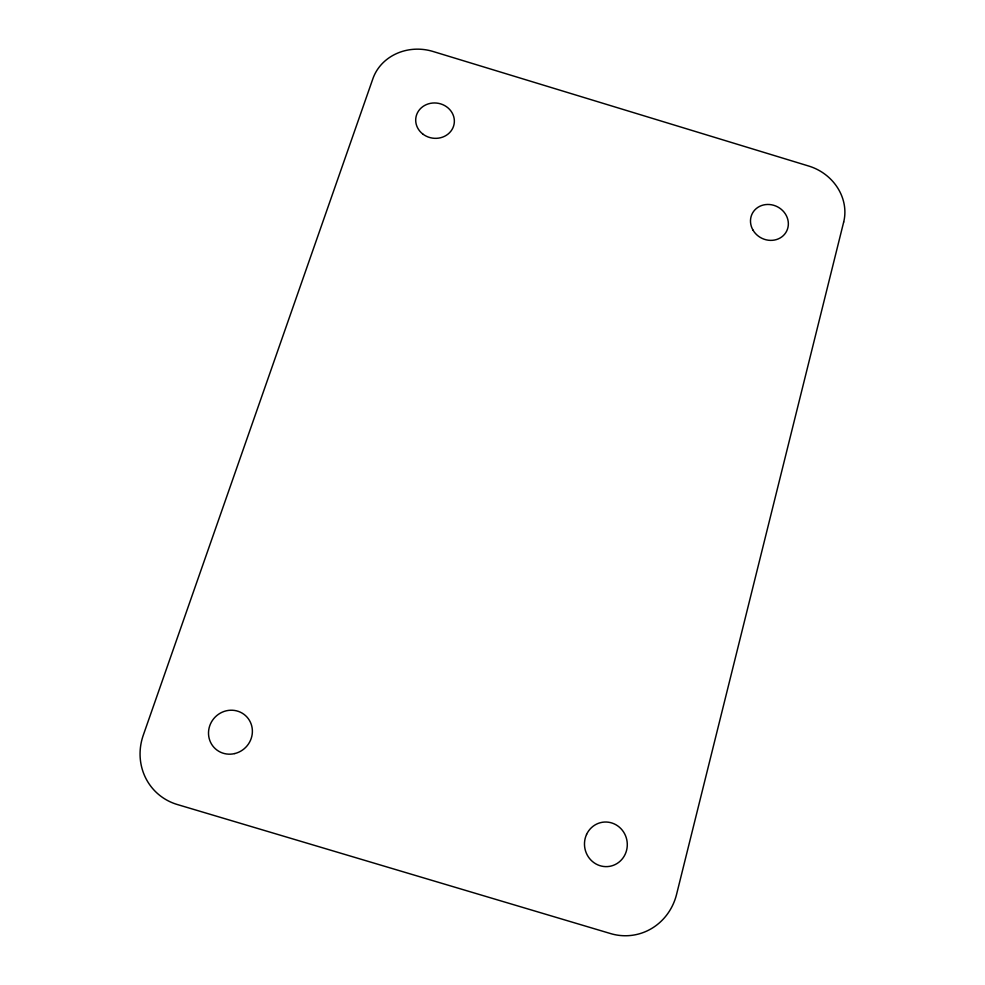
<?xml version="1.0" encoding="UTF-8"?>
<svg xmlns="http://www.w3.org/2000/svg" width="985" height="985" viewBox="0 0 985 985"><rect width="100%" height="100%" fill="white"/><g stroke="black" fill="none" stroke-linecap="round" stroke-linejoin="round"><path stroke-width="1.48" d="M843.689 222.019L676.572 894.368A56.404 53.633 81.6 0 1 610.638 933.595L177.288 804.511A56.65 53.99 -46.7 0 1 143.268 735.241L372.909 78.652A48.29 43.771 8.4 0 1 432.994 51.466L808.771 166.059A48.068 43.537 28.6 0 1 843.689 222.019M422.676 133.935A19.38 17.656 9.1 0 0 454.085 124.147A19.38 17.656 9.1 0 0 428.315 103.881A19.38 17.656 9.1 0 0 422.676 133.935M234.762 753.562A22.421 21.51 -46.4 0 0 246.927 717.006A22.421 21.51 -46.4 0 0 209.657 726.031A22.421 21.51 -46.4 0 0 234.762 753.562M586.567 834.443A22.335 21.387 81.1 0 0 607.56 866.591A22.335 21.387 81.1 0 0 623.53 831.931A22.335 21.387 81.1 0 0 586.567 834.443M752.959 230.059A19.306 17.57 27.9 0 0 785.759 232.682A19.306 17.57 27.9 0 0 769.556 204.523A19.306 17.57 27.9 0 0 752.959 230.059"/></g></svg>
